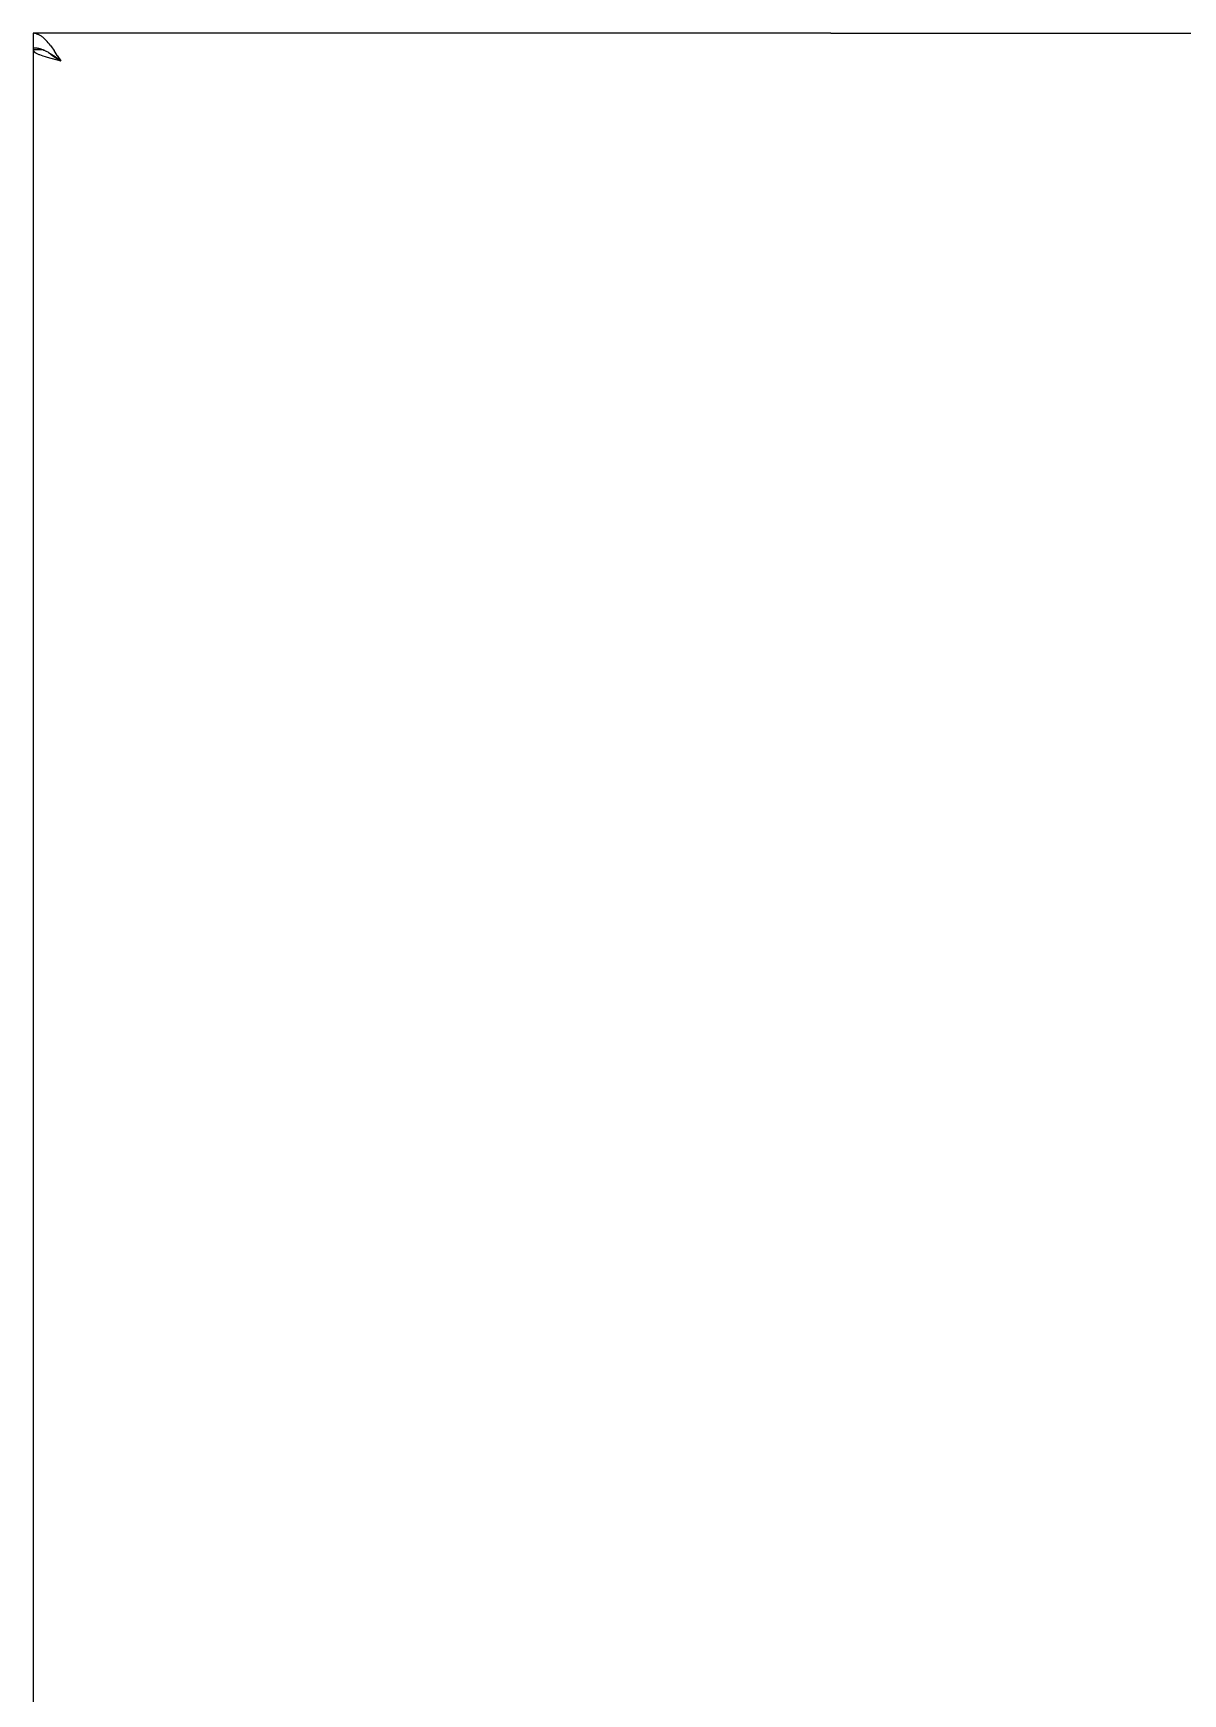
# Model space of a CAD drawing. Header units: millimetres. Extents: x -1893 to 2799, y -925 to 2353.
# Drawn here: x -874.9 to -716.4, y 1739.9 to 1968.9 of the extents above; entities that cross this region are included whole.
import ezdxf

# ---------------------------------------------------------------- set-up
doc = ezdxf.new("R2010")
doc.units = ezdxf.units.MM
doc.header["$MEASUREMENT"] = 0
doc.layers.add('Utwórz2D linie widoczne', color=7, linetype='Continuous', true_color=0x000000)

msp = doc.modelspace()

# ---------------------------------------------------------------- linework, layer by layer
at = {"layer": 'Utwórz2D linie widoczne'}
for p, q in [((-874.92, 1968.9), (-874.92, 1966.9)), ((-874.87, 1968.9), (-874.92, 1968.9)), ((-874.81, 1968.89), (-874.87, 1968.9)), ((-764.92, 1968.9), (-874.86, 1968.9)), ((-874.76, 1968.89), (-874.81, 1968.89)), ((-874.71, 1968.88), (-874.76, 1968.89)), ((-874.65, 1968.88), (-874.71, 1968.88)), ((-874.6, 1968.87), (-874.65, 1968.88)), ((-874.55, 1968.85), (-874.6, 1968.87)), ((-874.5, 1968.84), (-874.55, 1968.85)), ((-874.45, 1968.83), (-874.5, 1968.84)), ((-874.45, 1968.83), (-874.38, 1968.8)), ((-874.38, 1968.8), (-874.31, 1968.78)), ((-874.31, 1968.78), (-874.25, 1968.75)), ((-874.25, 1968.75), (-874.19, 1968.72)), ((-874.19, 1968.72), (-874.12, 1968.69)), ((-874.12, 1968.69), (-874.06, 1968.66)), ((-874.06, 1968.66), (-874, 1968.63)), ((-874, 1968.63), (-873.94, 1968.59)), ((-873.85, 1968.53), (-873.94, 1968.59)), ((-873.76, 1968.47), (-873.85, 1968.53)), ((-873.68, 1968.41), (-873.76, 1968.47)), ((-873.6, 1968.34), (-873.68, 1968.41)), ((-873.52, 1968.28), (-873.6, 1968.34)), ((-873.44, 1968.21), (-873.52, 1968.28)), ((-873.44, 1968.21), (-873.32, 1968.1)), ((-873.32, 1968.1), (-873.21, 1967.98)), ((-873.21, 1967.98), (-873.1, 1967.87)), ((-873.1, 1967.87), (-872.99, 1967.75)), ((-872.84, 1967.58), (-872.99, 1967.75)), ((-872.69, 1967.39), (-872.84, 1967.58)), ((-872.55, 1967.21), (-872.69, 1967.39)), ((-872.55, 1967.21), (-872.29, 1966.86)), ((-764.92, 1968.9), (-354.92, 1968.9)), ((-874.92, 1966.9), (-874.82, 1966.9)), ((-874.92, 1966.9), (-874.92, 1966.6)), ((-874.92, 1966.6), (-874.92, 1966.59)), ((-873.5, 1966.6), (-874.92, 1966.6)), ((-874.92, 1966.59), (-874.92, 1966.59)), ((-874.92, 1966.59), (-874.92, 1966.58)), ((-874.92, 1966.58), (-874.92, 1544.22)), ((-874.92, 1966.58), (-874.92, 1966.58)), ((-874.92, 1966.58), (-874.92, 1966.57)), ((-874.92, 1966.57), (-874.92, 1966.57)), ((-874.92, 1966.57), (-874.92, 1966.56)), ((-874.92, 1966.56), (-874.92, 1966.56)), ((-874.92, 1966.56), (-874.92, 1966.55)), ((-874.92, 1966.55), (-874.92, 1966.55)), ((-874.92, 1966.55), (-874.91, 1966.54)), ((-874.91, 1966.54), (-874.91, 1966.54)), ((-874.91, 1966.54), (-874.91, 1966.53)), ((-874.91, 1966.53), (-874.91, 1966.53)), ((-874.91, 1966.53), (-874.91, 1966.53)), ((-874.91, 1966.53), (-874.91, 1966.52)), ((-874.91, 1966.52), (-874.9, 1966.51)), ((-874.9, 1966.51), (-874.9, 1966.5)), ((-874.9, 1966.5), (-874.9, 1966.49)), ((-874.9, 1966.49), (-874.89, 1966.48)), ((-874.89, 1966.48), (-874.89, 1966.47)), ((-874.89, 1966.47), (-874.88, 1966.47)), ((-874.88, 1966.47), (-874.88, 1966.46)), ((-874.88, 1966.46), (-874.87, 1966.45)), ((-874.87, 1966.45), (-874.87, 1966.44)), ((-874.87, 1966.44), (-874.86, 1966.43)), ((-874.86, 1966.43), (-874.85, 1966.42)), ((-874.85, 1966.42), (-874.85, 1966.41)), ((-874.85, 1966.41), (-874.84, 1966.4)), ((-874.84, 1966.4), (-874.83, 1966.39)), ((-874.83, 1966.39), (-874.82, 1966.38)), ((-874.82, 1966.9), (-874.72, 1966.89)), ((-874.82, 1966.38), (-874.82, 1966.37)), ((-874.82, 1966.37), (-874.8, 1966.36)), ((-874.8, 1966.36), (-874.79, 1966.35)), ((-874.79, 1966.35), (-874.78, 1966.34)), ((-874.78, 1966.34), (-874.76, 1966.32)), ((-874.76, 1966.32), (-874.75, 1966.31)), ((-874.75, 1966.31), (-874.74, 1966.3)), ((-874.74, 1966.3), (-874.71, 1966.28)), ((-874.72, 1966.89), (-874.62, 1966.88)), ((-874.71, 1966.28), (-874.68, 1966.26)), ((-874.68, 1966.26), (-874.65, 1966.23)), ((-874.65, 1966.23), (-874.61, 1966.21)), ((-874.62, 1966.88), (-874.52, 1966.87)), ((-874.61, 1966.21), (-874.58, 1966.19)), ((-874.58, 1966.19), (-874.54, 1966.17)), ((-874.54, 1966.17), (-874.51, 1966.15)), ((-874.52, 1966.87), (-874.41, 1966.86)), ((-874.51, 1966.15), (-874.44, 1966.11)), ((-874.44, 1966.11), (-874.34, 1966.07)), ((-874.41, 1966.86), (-874.31, 1966.84)), ((-874.34, 1966.07), (-874.25, 1966.02)), ((-874.31, 1966.84), (-874.21, 1966.82)), ((-874.25, 1966.02), (-874.15, 1965.98)), ((-874.21, 1966.82), (-874.11, 1966.8)), ((-874.15, 1965.98), (-874.06, 1965.94)), ((-874.11, 1966.8), (-874, 1966.77)), ((-874.06, 1965.94), (-873.82, 1965.85)), ((-874, 1966.77), (-873.89, 1966.74)), ((-873.89, 1966.74), (-873.79, 1966.7)), ((-873.82, 1965.85), (-873.59, 1965.77)), ((-873.79, 1966.7), (-873.68, 1966.67)), ((-873.68, 1966.67), (-873.57, 1966.63)), ((-873.59, 1965.77), (-873.28, 1965.68)), ((-873.57, 1966.63), (-873.47, 1966.58)), ((-873.47, 1966.58), (-873.36, 1966.54)), ((-873.36, 1966.54), (-873.26, 1966.49)), ((-873.28, 1965.68), (-872.98, 1965.59)), ((-873.26, 1966.49), (-873.14, 1966.43)), ((-873.14, 1966.43), (-873.03, 1966.37)), ((-873.03, 1966.37), (-872.91, 1966.31)), ((-872.98, 1965.59), (-871.12, 1965.1)), ((-872.91, 1966.31), (-872.8, 1966.25)), ((-872.8, 1966.25), (-872.57, 1966.12)), ((-872.67, 1966.12), (-872.8, 1966.25)), ((-872.53, 1966), (-872.67, 1966.12)), ((-872.57, 1966.12), (-872.36, 1965.98)), ((-872.39, 1965.88), (-872.53, 1966)), ((-872.24, 1965.76), (-872.39, 1965.88)), ((-872.36, 1965.98), (-872.04, 1965.77)), ((-872.29, 1966.86), (-872.04, 1966.51)), ((-872.09, 1965.65), (-872.24, 1965.76)), ((-871.94, 1965.54), (-872.09, 1965.65)), ((-871.6, 1965.84), (-872.04, 1966.51)), ((-872.04, 1965.77), (-871.73, 1965.55)), ((-871.78, 1965.44), (-871.94, 1965.54)), ((-871.62, 1965.35), (-871.78, 1965.44)), ((-871.73, 1965.55), (-871.12, 1965.1)), ((-871.46, 1965.26), (-871.62, 1965.35)), ((-871.6, 1965.84), (-871.12, 1965.1)), ((-871.29, 1965.18), (-871.46, 1965.26)), ((-871.12, 1965.1), (-871.29, 1965.18))]:
    msp.add_line(p, q, dxfattribs=at)

doc.saveas('drawing.dxf')
